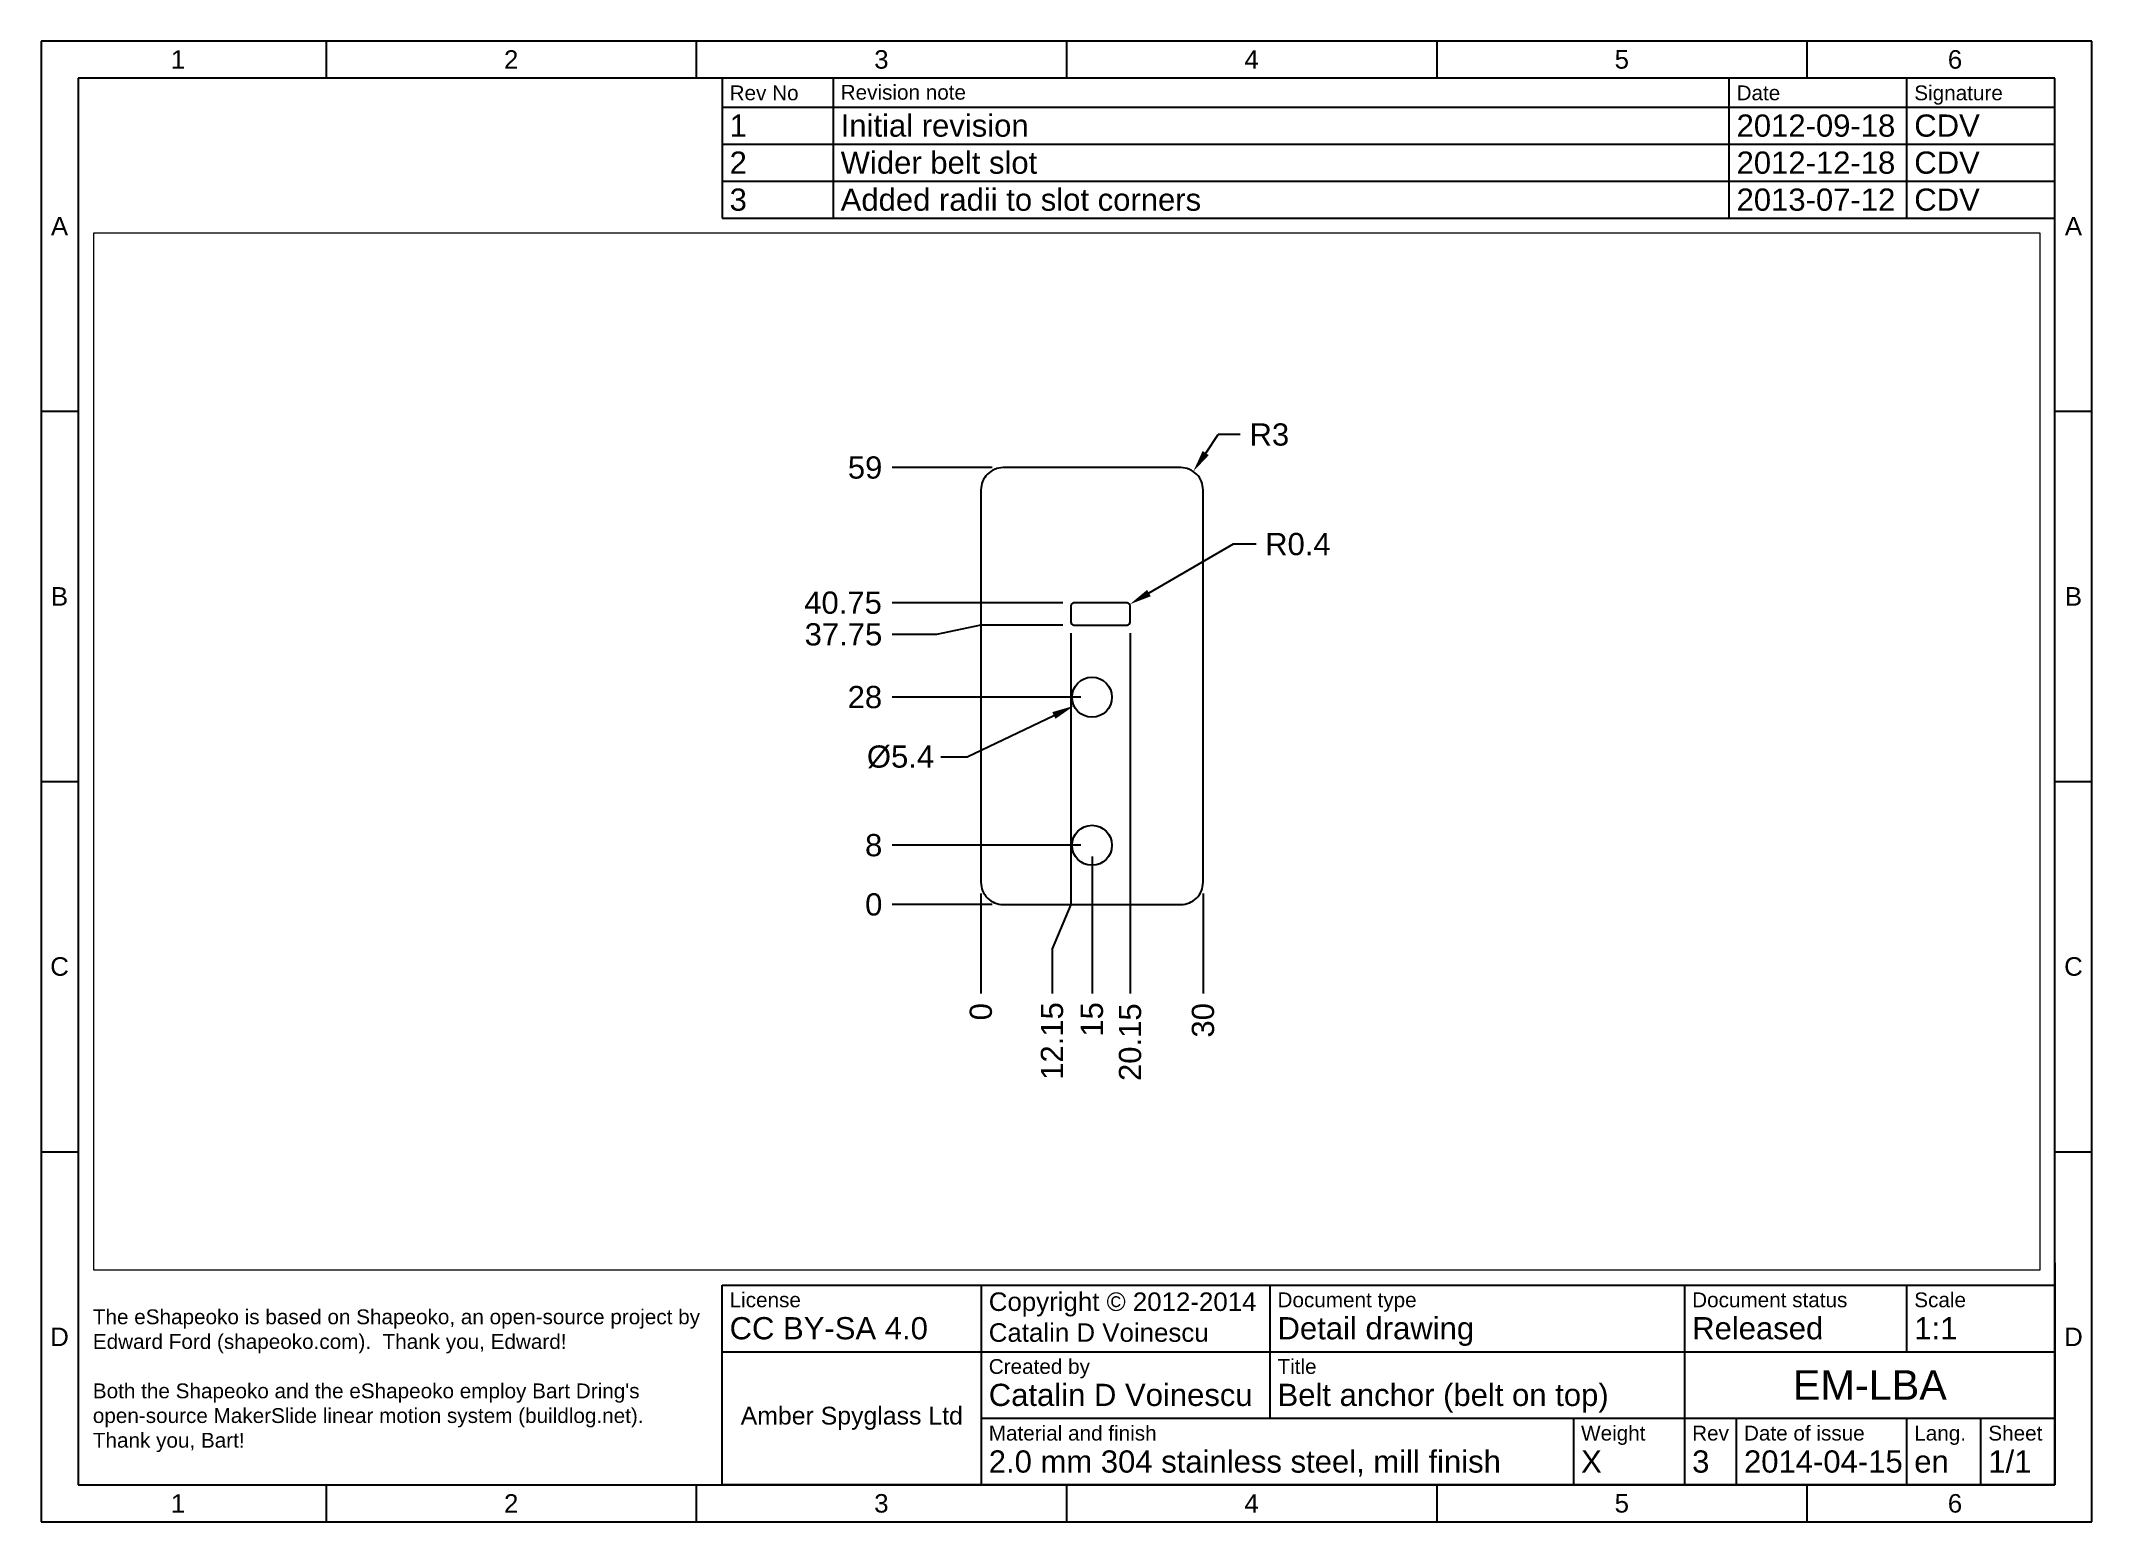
# Paper-space layout 'Sheet1' of a CAD drawing. Header units: millimetres. Extents: x 15 to 292, y 5 to 205.
# The model-space entities are those that its viewports show. They can reach past a viewport. Long polylines and large blocks are cut down to what shows.
import ezdxf

# ---------------------------------------------------------------- set-up
doc = ezdxf.new("R2010")
doc.units = ezdxf.units.MM
doc.layers.add('Dimensions', color=7, linetype='Continuous')
doc.layers.add('Parts', color=7, linetype='Continuous')
doc.styles.get("Standard").update_dxf_attribs({"font": 'arial.ttf'})
doc.dimstyles.new('Copy of Standard', dxfattribs={"dimtxt": 3, "dimasz": 3, "dimexe": 3, "dimexo": 1.5, "dimgap": 1.5, "dimtad": 0, "dimtoh": 1, "dimdsep": 46, "dimtxsty": 'Standard', "dimcen": 0, "dimadec": 0, "dimazin": 2, "dimtfac": 1, "dimtofl": 0, "dimtmove": 0, "dimatfit": 3, "dimfxl": 1, "dimtolj": 1, "dimtzin": 0, "dimarcsym": 0})

# ---------------------------------------------------------------- blocks, each defined once
blk = doc.blocks.new('*D1')
at = {"layer": 'Defpoints', "color": 0}
for p in [(0, 3), (0, 0), (0, -12)]:
    blk.add_point(p, dxfattribs=at)
at = {"layer": 'Dimensions', "color": 0, "lineweight": -2}
blk.add_line((0, 1.5), (0, -12), dxfattribs=at)
at = {"layer": 'Dimensions', "color": 0, "insert": (0, -14.4765), "char_height": 3, "attachment_point": 5, "rotation": 90}
blk.add_mtext('\\A1;0', dxfattribs=at)
blk = doc.blocks.new('*D2')
at = {"layer": 'Defpoints', "color": 0}
for p in [(-12, 0), (0, 0), (3, 0)]:
    blk.add_point(p, dxfattribs=at)
at = {"layer": 'Dimensions', "color": 0, "lineweight": -2}
blk.add_line((1.5, 0), (-12, 0), dxfattribs=at)
at = {"layer": 'Dimensions', "color": 0, "insert": (-14.4765, 0), "char_height": 3, "attachment_point": 5}
blk.add_mtext('\\A1;0', dxfattribs=at)
blk = doc.blocks.new('*D3')
at = {"layer": 'Defpoints', "color": 0}
for p in [(30, 3), (0, 0), (30, -12)]:
    blk.add_point(p, dxfattribs=at)
at = {"layer": 'Dimensions', "color": 0, "lineweight": -2}
blk.add_line((30, 1.5), (30, -12), dxfattribs=at)
at = {"layer": 'Dimensions', "color": 0, "insert": (30, -15.639), "char_height": 3, "attachment_point": 5, "rotation": 90}
blk.add_mtext('\\A1;30', dxfattribs=at)
blk = doc.blocks.new('*D4')
at = {"layer": 'Defpoints', "color": 0}
for p in [(-12, 59), (3, 59), (0, 0)]:
    blk.add_point(p, dxfattribs=at)
at = {"layer": 'Dimensions', "color": 0, "lineweight": -2}
blk.add_line((1.5, 59), (-12, 59), dxfattribs=at)
at = {"layer": 'Dimensions', "color": 0, "insert": (-15.6495, 59), "char_height": 3, "attachment_point": 5}
blk.add_mtext('\\A1;59', dxfattribs=at)
blk = doc.blocks.new('*D5')
at = {"layer": 'Defpoints', "color": 0}
for p in [(-12, 40.75), (12.55, 40.75), (0, 0)]:
    blk.add_point(p, dxfattribs=at)
at = {"layer": 'Dimensions', "color": 0, "lineweight": -2}
blk.add_line((11.05, 40.75), (-12, 40.75), dxfattribs=at)
at = {"layer": 'Dimensions', "color": 0, "insert": (-18.627, 40.75), "char_height": 3, "attachment_point": 5}
blk.add_mtext('\\A1;40.75', dxfattribs=at)
blk = doc.blocks.new('*D6')
at = {"layer": 'Defpoints', "color": 0}
for p in [(-12, 36.47), (12.55, 37.75), (0, 0)]:
    blk.add_point(p, dxfattribs=at)
at = {"layer": 'Dimensions', "color": 0, "lineweight": -2}
for p, q in [((-6, 36.47), (-12, 36.47)), ((0, 37.75), (-6, 36.47)), ((11.05, 37.75), (0, 37.75))]:
    blk.add_line(p, q, dxfattribs=at)
at = {"layer": 'Dimensions', "color": 0, "insert": (-18.57, 36.47), "char_height": 3, "attachment_point": 5}
blk.add_mtext('\\A1;37.75', dxfattribs=at)
blk = doc.blocks.new('*D7')
at = {"layer": 'Defpoints', "color": 0}
for p in [(-12, 28), (15, 28), (0, 0)]:
    blk.add_point(p, dxfattribs=at)
at = {"layer": 'Dimensions', "color": 0, "lineweight": -2}
blk.add_line((13.5, 28), (-12, 28), dxfattribs=at)
at = {"layer": 'Dimensions', "color": 0, "insert": (-15.675, 28), "char_height": 3, "attachment_point": 5}
blk.add_mtext('\\A1;28', dxfattribs=at)
blk = doc.blocks.new('*D8')
at = {"layer": 'Defpoints', "color": 0}
for p in [(-12, 8), (15, 8), (0, 0)]:
    blk.add_point(p, dxfattribs=at)
at = {"layer": 'Dimensions', "color": 0, "lineweight": -2}
blk.add_line((13.5, 8), (-12, 8), dxfattribs=at)
at = {"layer": 'Dimensions', "color": 0, "insert": (-14.487, 8), "char_height": 3, "attachment_point": 5}
blk.add_mtext('\\A1;8', dxfattribs=at)
blk = doc.blocks.new('*D9')
at = {"layer": 'Defpoints', "color": 0}
for p in [(15, 8), (0, 0), (15, -12)]:
    blk.add_point(p, dxfattribs=at)
at = {"layer": 'Dimensions', "color": 0, "lineweight": -2}
blk.add_line((15, 6.5), (15, -12), dxfattribs=at)
at = {"layer": 'Dimensions', "color": 0, "insert": (15, -15.516), "char_height": 3, "attachment_point": 5, "rotation": 90}
blk.add_mtext('\\A1;15', dxfattribs=at)
blk = doc.blocks.new('*D10')
at = {"layer": 'Defpoints', "color": 0}
for p in [(12.15, 38.15), (0, 0), (9.61, -12)]:
    blk.add_point(p, dxfattribs=at)
at = {"layer": 'Dimensions', "color": 0, "lineweight": -2}
for p, q in [((12.15, 36.65), (12.15, 0)), ((12.15, 0), (9.61, -6)), ((9.61, -6), (9.61, -12))]:
    blk.add_line(p, q, dxfattribs=at)
at = {"layer": 'Dimensions', "color": 0, "insert": (9.61, -18.43), "char_height": 3, "attachment_point": 5, "rotation": 90}
blk.add_mtext('\\A1;12.15', dxfattribs=at)
blk = doc.blocks.new('*D11')
at = {"layer": 'Defpoints', "color": 0}
for p in [(20.15, 38.15), (0, 0), (20.15, -12)]:
    blk.add_point(p, dxfattribs=at)
at = {"layer": 'Dimensions', "color": 0, "lineweight": -2}
blk.add_line((20.15, 36.65), (20.15, -12), dxfattribs=at)
at = {"layer": 'Dimensions', "color": 0, "insert": (20.15, -18.5925), "char_height": 3, "attachment_point": 5, "rotation": 90}
blk.add_mtext('\\A1;20.15', dxfattribs=at)
blk = doc.blocks.new('*D12')
at = {"layer": 'Defpoints', "color": 0}
for p in [(28.68, 58.49), (27, 56)]:
    blk.add_point(p, dxfattribs=at)
at = {"layer": 'Dimensions', "color": 0, "lineweight": -2}
for p in [(30.36, 60.97), (35.03, 63.46)]:
    blk.add_line(p, (32.03, 63.46), dxfattribs=at)
at = {"layer": 'Dimensions', "color": 0}
blk.add_solid([(29.94, 61.25), (30.77, 60.69), (28.68, 58.49)], dxfattribs=at)
at = {"layer": 'Dimensions', "color": 0, "insert": (38.95, 63.46), "char_height": 3, "attachment_point": 5}
blk.add_mtext('\\A1;R3', dxfattribs=at)
blk = doc.blocks.new('*D13')
at = {"layer": 'Defpoints', "color": 0}
for p in [(17.44, 29.17), (12.56, 26.83)]:
    blk.add_point(p, dxfattribs=at)
at = {"layer": 'Dimensions', "color": 0, "lineweight": -2}
for p, q in [((-1.86, 19.93), (9.86, 25.54)), ((-5.41, 19.93), (-1.86, 19.93))]:
    blk.add_line(p, q, dxfattribs=at)
at = {"layer": 'Dimensions', "color": 0}
blk.add_solid([(10.07, 25.09), (9.64, 25.99), (12.56, 26.83)], dxfattribs=at)
at = {"layer": 'Dimensions', "color": 0, "insert": (-10.86, 19.93), "char_height": 3, "attachment_point": 5}
blk.add_mtext('\\A1;%%c5.4', dxfattribs=at)
blk = doc.blocks.new('*D14')
at = {"layer": 'Defpoints', "color": 0}
for p in [(19.75, 40.35), (20.1, 40.55)]:
    blk.add_point(p, dxfattribs=at)
at = {"layer": 'Dimensions', "color": 0, "lineweight": -2}
for p, q in [((34.06, 48.66), (22.69, 42.06)), ((37.15, 48.66), (34.06, 48.66))]:
    blk.add_line(p, q, dxfattribs=at)
at = {"layer": 'Dimensions', "color": 0}
blk.add_solid([(22.44, 42.49), (22.94, 41.63), (20.1, 40.55)], dxfattribs=at)
at = {"layer": 'Dimensions', "color": 0, "insert": (42.81, 48.66), "char_height": 3, "attachment_point": 5}
blk.add_mtext('\\A1;R0.4', dxfattribs=at)

msp = doc.modelspace()

# ---------------------------------------------------------------- linework, layer by layer
at = {"layer": 'Parts'}
for points in [[(30, 3), (30, 56, 0.4142136), (27, 59), (3, 59, 0.4142136), (0, 56), (0, 3, 0.4142136), (3, 0), (27, 0, 0.4142136)], [(19.75, 40.75), (12.55, 40.75, 0.4142136), (12.15, 40.35), (12.15, 38.15, 0.4142136), (12.55, 37.75), (19.75, 37.75, 0.4142136), (20.15, 38.15), (20.15, 40.35, 0.4142136)]]:
    msp.add_lwpolyline(points, format="xyb", close=True, dxfattribs=at)
for centre in [(15, 28), (15, 8)]:
    msp.add_circle(centre, 2.7, dxfattribs=at)

# ---------------------------------------------------------------- dimensions: what is measured, and where the dimension line sits
at = {"layer": 'Dimensions'}
dim = msp.add_radius_dim(center=(27, 56), mpoint=(28.678, 58.487), dimstyle='Copy of Standard', dxfattribs=at)
dim.commit()
dim.dimension.update_dxf_attribs({"geometry": '*D12', "text_midpoint": (38.95, 63.461)})
for feature_location, offset, dtype, picture, middle in [((3, 59), (-15, 0), 0, '*D4', (-15.649, 59)), ((12.55, 40.75), (-24.55, 0), 0, '*D5', (-18.627, 40.75)), ((12.55, 37.75), (-24.55, -1.279), 0, '*D6', (-18.566, 36.471)), ((12.15, 38.15), (-2.541, -50.15), 1, '*D10', (9.609, -18.426)), ((20.15, 38.15), (0, -50.15), 1, '*D11', (20.15, -18.593)), ((15, 28), (-27, 0), 0, '*D7', (-15.675, 28)), ((15, 8), (-27, 0), 0, '*D8', (-14.487, 8)), ((15, 8), (0, -20), 1, '*D9', (15, -15.516)), ((0, 3), (0, -15), 1, '*D1', (0, -14.4765)), ((30, 3), (0, -15), 1, '*D3', (30, -15.639)), ((3, 0), (-15, 0), 0, '*D2', (-14.4765, 0))]:
    dim = msp.add_ordinate_dim(feature_location=feature_location, offset=offset, dtype=dtype, origin=(0, 0), dimstyle='Copy of Standard', dxfattribs=at)
    dim.commit()
    dim.dimension.update_dxf_attribs({"geometry": picture, "text_midpoint": middle})
dim = msp.add_radius_dim(center=(19.75, 40.35), mpoint=(20.096, 40.551), dimstyle='Copy of Standard', dxfattribs=at)
dim.commit()
dim.dimension.update_dxf_attribs({"geometry": '*D14', "text_midpoint": (42.808, 48.664), "dimtype": 132})
dim = msp.add_diameter_dim_2p(p1=(17.436, 29.165), p2=(12.564, 26.835), dimstyle='Copy of Standard', dxfattribs=at)
dim.commit()
dim.dimension.update_dxf_attribs({"geometry": '*D13', "text_midpoint": (-10.864, 19.933), "dimtype": 131})

psp = doc.layouts.new('Sheet1')

# ---------------------------------------------------------------- linework, layer by layer
for p, q in [((292, 205), (15, 205)), ((15, 205), (15, 5)), ((53.5, 205), (53.5, 200)), ((103.5, 205), (103.5, 200)), ((153.5, 205), (153.5, 200)), ((203.5, 205), (203.5, 200)), ((253.5, 205), (253.5, 200)), ((292, 5), (292, 205)), ((287, 200), (20, 200)), ((20, 200), (20, 10)), ((107, 200.08), (107, 196.08)), ((287, 200), (107, 200)), ((122, 200.08), (122, 196.08)), ((243, 196.08), (243, 200)), ((267, 196.08), (267, 200)), ((287, 10), (287, 200)), ((287, 196.08), (287, 200)), ((107, 196.08), (287, 196.08)), ((107, 196.08), (107, 191.08)), ((122, 196.08), (122, 191.08)), ((243, 191.08), (243, 196.08)), ((267, 191.08), (267, 196.08)), ((287, 191.08), (287, 196.08)), ((107, 191.08), (287, 191.08)), ((107, 191.08), (107, 186.08)), ((122, 191.08), (122, 186.08)), ((243, 186.08), (243, 191.08)), ((267, 186.08), (267, 191.08)), ((287, 186.08), (287, 191.08)), ((107, 186.08), (287, 186.08)), ((107, 186.08), (107, 181.08)), ((122, 186.08), (122, 181.08)), ((243, 181.08), (243, 186.08)), ((267, 181.08), (267, 186.08)), ((287, 181.08), (287, 186.08)), ((107, 181.08), (287, 181.08)), ((15, 155), (20, 155)), ((287, 155), (292, 155)), ((15, 105), (20, 105)), ((287, 105), (292, 105)), ((15, 55), (20, 55)), ((287, 55), (292, 55)), ((287, 40), (287, 10)), ((107, 10), (107, 37)), ((107, 37), (287, 37)), ((142, 10), (142, 37)), ((181, 19), (181, 37)), ((237, 10), (237, 37)), ((267, 28), (267, 37)), ((107, 28), (287, 28)), ((142, 19), (287, 19)), ((222, 10), (222, 19)), ((244, 10), (244, 19)), ((267, 10), (267, 19)), ((277, 10), (277, 19)), ((20, 10), (287, 10)), ((53.5, 10), (53.5, 5)), ((103.5, 10), (103.5, 5)), ((287, 10), (107, 10)), ((107, 10), (287, 10)), ((153.5, 10), (153.5, 5)), ((203.5, 10), (203.5, 5)), ((253.5, 10), (253.5, 5)), ((15, 5), (292, 5))]:
    psp.add_line(p, q)

# ---------------------------------------------------------------- texts
for s, insert, char_height, width, attachment_point in [('{1}', (33.5, 202.5), 2.5, 40, 5), ('{2}', (78.5, 202.5), 2.5, 50, 5), ('{3}', (128.5, 202.5), 2.5, 50, 5), ('{4}', (178.5, 202.5), 2.5, 50, 5), ('{5}', (228.5, 202.5), 2.5, 50, 5), ('{6}', (273.5, 202.5), 2.5, 40, 5), ('{Rev No}', (108, 199), 2, 13, 1), ('{Revision note}', (123, 199.08), 2, 99, 1), ('{Date}', (244, 199), 2, 22, 1), ('{Signature}', (268, 199), 2, 18, 1), ('{1}', (108, 195.08), 3, 13, 1), ('{Initial revision}', (123, 195.08), 3, 99, 1), ('{2012-09-18}', (244, 195.08), 3, 22, 1), ('{CDV}', (268, 195.08), 3, 18, 1), ('{2}', (108, 190.08), 3, 13, 1), ('{Wider belt slot}', (123, 190.08), 3, 99, 1), ('{2012-12-18}', (244, 190.08), 3, 22, 1), ('{CDV}', (268, 190.08), 3, 18, 1), ('{3}', (108, 185.08), 3, 13, 1), ('{Added radii to slot corners}', (123, 185.08), 3, 99, 1), ('{2013-07-12}', (244, 185.08), 3, 22, 1), ('{CDV}', (268, 185.08), 3, 18, 1), ('{A}', (17.5, 180), 2.5, 5, 5), ('{A}', (289.5, 180), 2.5, 5, 5), ('{B}', (17.5, 130), 2.5, 5, 5), ('{B}', (289.5, 130), 2.5, 5, 5), ('{C}', (17.5, 80), 2.5, 5, 5), ('{C}', (289.5, 80), 2.5, 5, 5), ('{License\\P\\H1.5x;CC BY-SA 4.0}', (108, 36), 2, 33, 1), ('{Copyright © 2012-2014\\PCatalin D Voinescu}', (143, 36), 2.5, 37, 1), ('{Scale\\P\\H1.5x;1:1}', (268, 36), 2, 18, 1), ("{\\PThe eShapeoko is based on Shapeoko, an open-source project by Edward Ford (shapeoko.com).  Thank you, Edward!\\P\\PBoth the Shapeoko and the eShapeoko employ Bart Dring's open-source MakerSlide linear motion system (buildlog.net).  Thank you, Bart!}", (22, 37.04), 2, 83, 1), ('{Document type\\P\\H1.5x;Detail drawing}', (182, 36), 2, 54, 1), ('{Document status\\P\\H1.5x;Released}', (238, 36), 2, 28, 1), ('{D}', (17.5, 30), 2.5, 5, 5), ('{D}', (289.5, 30), 2.5, 5, 5), ('{Created by\\P\\H1.5x;Catalin D Voinescu}', (143, 27), 2, 37, 1), ('{Title\\P\\H1.5x;Belt anchor (belt on top)}', (182, 27), 2, 54, 1), ('{EM-LBA}', (262, 23.5), 4, 48, 5), ('{\\H0.8x;Amber Spyglass Ltd}', (124.5, 19), 3, 33, 5), ('{Material and finish\\P\\H1.5x;2.0 mm 304 stainless steel, mill finish}', (143, 18), 2, 78, 1), ('{Weight\\P\\H1.5x;X}', (223, 18), 2, 13, 1), ('{Rev\\P\\H1.5x;3}', (238, 18), 2, 6, 1), ('{Date of issue\\P\\H1.5x;2014-04-15}', (245, 18), 2, 21.3076, 1), ('{Lang.\\P\\H1.5x;en}', (268, 18), 2, 8, 1), ('{Sheet\\P\\H1.5x;1/1}', (278, 18), 2, 8, 1), ('{1}', (33.5, 7.5), 2.5, 40, 5), ('{2}', (78.5, 7.5), 2.5, 50, 5), ('{3}', (128.5, 7.5), 2.5, 50, 5), ('{4}', (178.5, 7.5), 2.5, 50, 5), ('{5}', (228.5, 7.5), 2.5, 50, 5), ('{6}', (273.5, 7.5), 2.5, 40, 5)]:
    psp.add_mtext(s, dxfattribs=dict(insert=insert, char_height=char_height, width=width, attachment_point=attachment_point))

# ---------------------------------------------------------------- viewports
at = {"layer": '0', "color": 7}
psp.add_viewport(center=(153.55, 109.04), size=(262.9, 140.0005), view_center_point=(11.605, 20.657), view_height=140.0005, dxfattribs=at)

doc.saveas('drawing.dxf')
